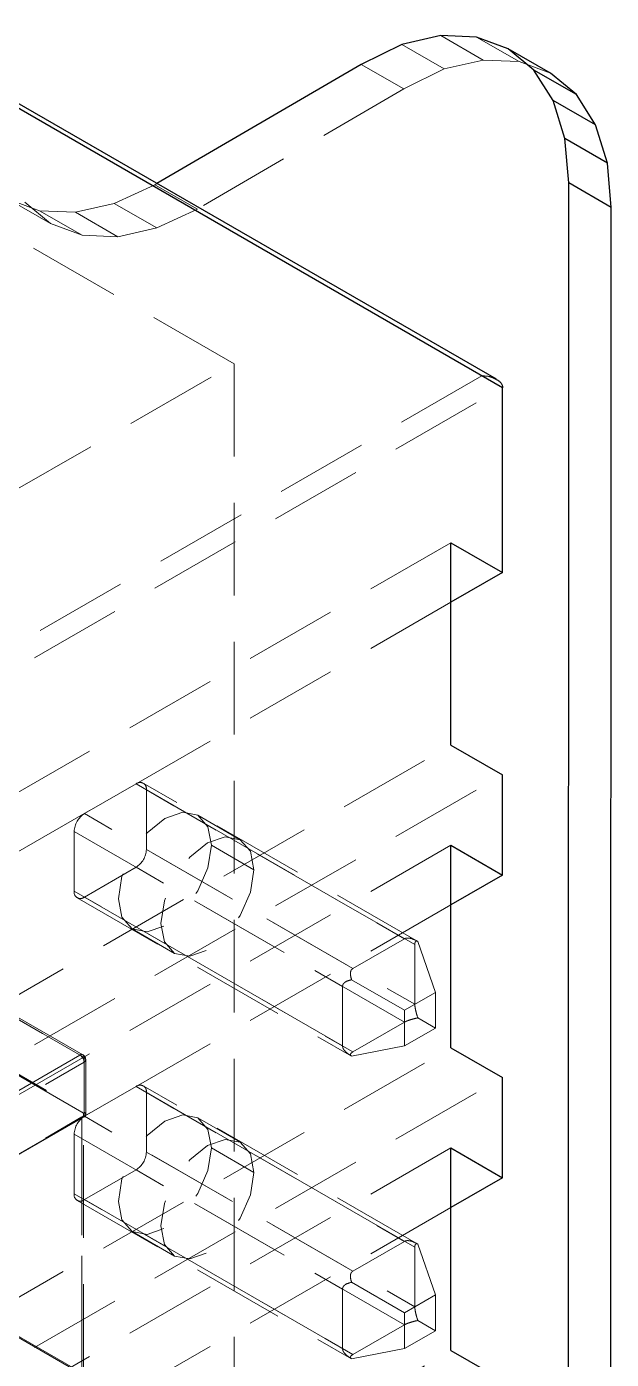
# Model space of a CAD drawing. Header units: millimetres. Extents: x 0 to 841, y 0 to 2287.
# Drawn here: x 636.73 to 644.74, y 266.16 to 284.42 of the extents above; entities that cross this region are included whole.
import ezdxf

# ---------------------------------------------------------------- set-up
doc = ezdxf.new("R2010")
doc.units = ezdxf.units.MM
doc.linetypes.add('HIDDEN', pattern=[1.905, 1.27, -0.635])

msp = doc.modelspace()

# ---------------------------------------------------------------- linework, layer by layer
at = {"color": 7, "linetype": 'HIDDEN', "lineweight": 18}
for p, q in [((633.212, 285.271), (642.97, 279.638)), ((642.988, 283.965), (642.406, 284.301)), ((643.479, 283.945), (642.897, 284.281)), ((642.455, 283.844), (641.873, 284.18)), ((641.9, 283.571), (641.318, 283.907)), ((642.988, 283.965), (642.455, 283.844)), ((643.479, 283.945), (642.988, 283.965)), ((643.91, 283.786), (643.479, 283.945)), ((642.455, 283.844), (641.9, 283.571)), ((639.576, 279.801), (633.141, 283.516)), ((641.9, 283.571), (639.072, 281.922)), ((638.49, 282.258), (637.935, 282.001)), ((638.519, 282.275), (638.49, 282.258)), ((639.072, 281.922), (638.49, 282.258)), ((636.911, 281.9), (636.48, 282.06)), ((637.062, 281.724), (636.48, 282.06)), ((637.062, 281.724), (636.709, 282.017)), ((637.402, 281.88), (636.911, 281.9)), ((637.493, 281.564), (636.911, 281.9)), ((637.935, 282.001), (637.402, 281.88)), ((637.984, 281.544), (637.402, 281.88)), ((638.517, 281.665), (637.935, 282.001)), ((639.072, 281.922), (638.517, 281.665)), ((637.493, 281.564), (637.062, 281.724)), ((637.984, 281.544), (637.493, 281.564)), ((638.517, 281.665), (637.984, 281.544)), ((633.212, 276.127), (639.576, 279.801)), ((639.576, 279.801), (639.576, 257.003)), ((642.97, 279.638), (635.192, 275.148)), ((635.192, 274.821), (643.253, 279.475)), ((642.546, 277.351), (634.485, 272.698)), ((642.546, 276.535), (635.192, 272.29)), ((634.485, 269.922), (642.546, 274.575)), ((635.192, 269.514), (643.253, 274.167)), ((638.232, 274.045), (637.525, 273.637)), ((638.232, 274.045), (641.909, 271.922)), ((642.092, 271.884), (638.332, 274.055)), ((642.051, 271.841), (638.374, 273.963)), ((638.374, 273.147), (638.374, 273.963)), ((641.202, 271.514), (637.525, 273.637)), ((639.66, 273.28), (639.078, 273.616)), ((637.384, 273.392), (637.384, 272.575)), ((637.384, 273.392), (641.061, 271.269)), ((642.546, 273.203), (634.485, 268.55)), ((638.374, 273.147), (642.051, 271.024)), ((639.847, 272.868), (639.265, 273.204)), ((637.525, 272.494), (638.232, 272.902)), ((641.909, 270.779), (638.232, 272.902)), ((641.061, 270.453), (637.384, 272.575)), ((642.546, 272.387), (635.192, 268.142)), ((637.425, 272.484), (641.185, 270.313)), ((637.525, 272.494), (641.202, 270.371)), ((638.178, 272.057), (638.76, 271.721)), ((641.909, 271.922), (641.202, 271.514)), ((642.051, 271.024), (642.051, 271.841)), ((642.092, 271.884), (642.334, 271.187)), ((641.061, 271.269), (641.061, 270.453)), ((641.185, 271.361), (641.909, 270.943)), ((635.852, 271.259), (637.464, 270.328)), ((637.504, 270.332), (635.892, 271.263)), ((637.52, 270.296), (635.908, 271.226)), ((641.909, 270.943), (642.334, 271.187)), ((642.334, 271.187), (642.334, 270.698)), ((641.909, 270.453), (641.909, 270.943)), ((641.202, 270.371), (641.909, 270.779)), ((642.334, 270.698), (642.092, 270.837)), ((642.334, 270.698), (641.909, 270.453)), ((634.485, 265.774), (642.546, 270.427)), ((635.908, 270.475), (637.52, 269.544)), ((637.492, 269.544), (635.908, 270.459)), ((641.909, 270.453), (641.185, 270.313)), ((637.464, 270.328), (635.286, 269.071)), ((635.342, 268.973), (637.52, 270.23)), ((637.52, 269.544), (637.52, 270.296)), ((637.52, 270.23), (637.52, 269.479)), ((637.544, 269.512), (637.544, 270.263)), ((635.192, 265.366), (643.253, 270.019)), ((638.232, 269.897), (637.525, 269.489)), ((638.232, 269.897), (641.909, 267.774)), ((642.092, 267.736), (638.332, 269.907)), ((642.051, 267.693), (638.374, 269.815)), ((638.374, 268.999), (638.374, 269.815)), ((635.342, 268.238), (637.492, 269.479)), ((637.52, 269.479), (635.342, 268.222)), ((637.492, 265.952), (637.492, 269.544)), ((637.492, 269.479), (637.492, 265.886)), ((637.515, 265.919), (637.515, 269.512)), ((641.202, 267.366), (637.525, 269.489)), ((639.66, 269.132), (639.078, 269.468)), ((637.384, 269.244), (637.384, 268.427)), ((637.384, 269.244), (641.061, 267.121)), ((642.546, 269.055), (634.485, 264.402)), ((638.374, 268.999), (642.051, 266.876)), ((639.847, 268.72), (639.265, 269.056)), ((637.525, 268.346), (638.232, 268.754)), ((641.909, 266.631), (638.232, 268.754)), ((641.061, 266.305), (637.384, 268.427)), ((637.525, 268.346), (641.202, 266.223)), ((642.546, 268.239), (635.192, 263.994)), ((637.425, 268.336), (641.185, 266.165)), ((638.178, 267.909), (638.76, 267.573)), ((641.909, 267.774), (641.202, 267.366)), ((642.051, 266.876), (642.051, 267.693)), ((642.092, 267.736), (642.334, 267.039)), ((641.061, 267.121), (641.061, 266.305)), ((641.185, 267.213), (641.909, 266.794)), ((637.52, 265.952), (635.908, 266.882)), ((641.909, 266.794), (642.334, 267.039)), ((642.334, 267.039), (642.334, 266.549)), ((637.492, 265.952), (635.908, 266.866)), ((641.909, 266.305), (641.909, 266.794)), ((641.202, 266.223), (641.909, 266.631)), ((642.334, 266.549), (641.909, 266.305)), ((642.334, 266.549), (642.092, 266.689)), ((634.485, 261.626), (642.546, 266.279)), ((641.909, 266.305), (641.185, 266.165))]:
    msp.add_line(p, q, dxfattribs=at)
at = {"color": 7, "linetype": 'Continuous', "lineweight": 25}
for p, q in [((643.168, 279.591), (633.312, 285.281)), ((643.253, 279.475), (633.353, 285.189)), ((642.406, 284.301), (641.873, 284.18)), ((642.897, 284.281), (642.406, 284.301)), ((643.328, 284.122), (642.897, 284.281)), ((641.873, 284.18), (641.318, 283.907)), ((643.681, 283.828), (643.328, 284.122)), ((643.91, 283.786), (643.328, 284.122)), ((641.318, 283.907), (638.519, 282.275)), ((643.944, 283.413), (643.681, 283.828)), ((644.263, 283.493), (643.681, 283.828)), ((644.263, 283.493), (643.91, 283.786)), ((644.106, 282.89), (643.944, 283.413)), ((644.526, 283.077), (643.944, 283.413)), ((644.526, 283.077), (644.263, 283.493)), ((644.688, 282.554), (644.526, 283.077)), ((644.16, 282.282), (644.106, 282.89)), ((644.688, 282.554), (644.106, 282.89)), ((644.742, 281.946), (644.688, 282.554)), ((644.147, 245.525), (644.16, 282.282)), ((644.742, 281.946), (644.16, 282.282)), ((644.729, 245.189), (644.742, 281.946)), ((643.253, 276.943), (643.253, 279.475)), ((642.546, 277.351), (643.253, 276.943)), ((642.546, 274.575), (642.546, 277.351)), ((643.253, 276.943), (642.546, 276.535)), ((642.546, 274.575), (643.253, 274.167)), ((643.253, 272.795), (643.253, 274.167)), ((642.546, 273.203), (643.253, 272.795)), ((642.546, 270.427), (642.546, 273.203)), ((643.253, 272.795), (642.546, 272.387)), ((642.546, 270.427), (643.253, 270.019)), ((643.253, 268.647), (643.253, 270.019)), ((642.546, 269.055), (643.253, 268.647)), ((642.546, 266.279), (642.546, 269.055)), ((643.253, 268.647), (642.546, 268.239)), ((642.546, 266.279), (643.253, 265.871))]:
    msp.add_line(p, q, dxfattribs=at)
at = {"color": 7, "linetype": 'HIDDEN', "lineweight": 18, "flags": 128}
for points in [[(639.265, 273.204), (639.216, 273.457), (639.078, 273.616), (638.872, 273.656), (638.628, 273.571), (638.385, 273.375), (638.178, 273.096), (638.04, 272.778), (637.992, 272.469), (638.04, 272.216), (638.178, 272.057), (638.385, 272.017), (638.628, 272.102), (638.872, 272.298), (639.078, 272.577), (639.216, 272.895), (639.265, 273.204)], [(639.847, 272.868), (639.798, 273.121), (639.66, 273.28), (639.454, 273.32), (639.21, 273.236), (638.967, 273.039), (638.76, 272.761), (638.622, 272.442), (638.574, 272.133), (638.622, 271.88), (638.76, 271.721), (638.967, 271.681), (639.21, 271.766), (639.454, 271.962), (639.66, 272.241), (639.798, 272.559), (639.847, 272.868)], [(639.265, 269.056), (639.216, 269.309), (639.078, 269.468), (638.872, 269.508), (638.628, 269.423), (638.385, 269.227), (638.178, 268.948), (638.04, 268.63), (637.992, 268.321), (638.04, 268.068), (638.178, 267.909), (638.385, 267.869), (638.628, 267.954), (638.872, 268.15), (639.078, 268.429), (639.216, 268.747), (639.265, 269.056)], [(639.847, 268.72), (639.798, 268.973), (639.66, 269.132), (639.454, 269.172), (639.21, 269.088), (638.967, 268.891), (638.76, 268.613), (638.622, 268.294), (638.574, 267.985), (638.622, 267.732), (638.76, 267.573), (638.967, 267.533), (639.21, 267.618), (639.454, 267.814), (639.66, 268.093), (639.798, 268.411), (639.847, 268.72)]]:
    msp.add_lwpolyline(points, dxfattribs=at)
at = {"color": 7, "linetype": 'HIDDEN', "lineweight": 18}
for centre, radius, start, end in [((638.288, 273.977), 0.0873, 350.786, 129.2033), ((637.691, 273.378), 0.307, 122.6055, 177.3945), ((638.067, 273.161), 0.307, 302.6055, 357.3945), ((637.47, 272.561), 0.0873, 170.786, 309.2033), ((637.486, 270.301), 0.0349, 350.786, 129.2033), ((637.398, 270.225), 0.123, 2.6055, 57.3945), ((637.464, 270.263), 0.08, 0, 60.0027), ((637.508, 270.263), 0.0349, 290.7834, 69.2166), ((638.288, 269.829), 0.0873, 350.786, 129.2033), ((637.691, 269.23), 0.307, 122.6055, 177.3945), ((637.48, 269.512), 0.0349, 290.7834, 69.2166), ((637.508, 269.512), 0.0349, 290.7834, 69.2166), ((638.067, 269.013), 0.307, 302.6055, 357.3945), ((637.47, 268.413), 0.0873, 170.786, 309.2033)]:
    msp.add_arc(centre, radius, start, end, dxfattribs=at)
for points, knots in [([(642.97, 279.638), (643.01, 279.636), (643.081, 279.633), (643.141, 279.601), (643.167, 279.588)], [0, 0, 0, 0, 0.563348, 1, 1, 1, 1]), ([(641.909, 271.922), (641.917, 271.926), (641.933, 271.932), (641.963, 271.933), (642.019, 271.923), (642.061, 271.901), (642.092, 271.884)], [0, 0, 0, 0, 0.144303, 0.302796, 0.48301, 1, 1, 1, 1]), ([(642.092, 271.884), (642.086, 271.887), (642.073, 271.893), (642.06, 271.885), (642.052, 271.868), (642.051, 271.849), (642.051, 271.841)], [0, 0, 0, 0, 0.3443631, 0.6363193, 0.8290937, 1, 1, 1, 1]), ([(641.185, 271.361), (641.179, 271.38), (641.168, 271.416), (641.168, 271.462), (641.179, 271.496), (641.195, 271.508), (641.202, 271.514)], [0, 0, 0, 0, 0.344363, 0.636319, 0.829094, 1, 1, 1, 1]), ([(641.061, 271.269), (641.062, 271.277), (641.064, 271.293), (641.079, 271.314), (641.115, 271.343), (641.155, 271.353), (641.185, 271.361)], [0, 0, 0, 0, 0.144303, 0.302796, 0.48301, 1, 1, 1, 1]), ([(642.051, 271.024), (642.051, 271.016), (642.052, 270.998), (642.057, 270.965), (642.069, 270.908), (642.082, 270.867), (642.092, 270.837)], [0, 0, 0, 0, 0.144303, 0.302796, 0.48301, 1, 1, 1, 1]), ([(642.092, 270.837), (642.072, 270.833), (642.034, 270.825), (641.98, 270.809), (641.938, 270.794), (641.918, 270.784), (641.909, 270.779)], [0, 0, 0, 0, 0.344363, 0.636319, 0.829094, 1, 1, 1, 1]), ([(641.185, 270.313), (641.165, 270.325), (641.129, 270.348), (641.088, 270.386), (641.065, 270.422), (641.062, 270.443), (641.061, 270.453)], [0, 0, 0, 0, 0.3443631, 0.6363193, 0.8290937, 1, 1, 1, 1]), ([(641.202, 270.371), (641.196, 270.367), (641.183, 270.359), (641.172, 270.347), (641.165, 270.329), (641.177, 270.32), (641.185, 270.313)], [0, 0, 0, 0, 0.144303, 0.302796, 0.48301, 1, 1, 1, 1]), ([(641.909, 267.774), (641.917, 267.778), (641.933, 267.784), (641.963, 267.785), (642.019, 267.775), (642.061, 267.753), (642.092, 267.736)], [0, 0, 0, 0, 0.144303, 0.3027957, 0.4830101, 1, 1, 1, 1]), ([(642.092, 267.736), (642.086, 267.739), (642.073, 267.745), (642.06, 267.737), (642.052, 267.72), (642.051, 267.701), (642.051, 267.693)], [0, 0, 0, 0, 0.344363, 0.636319, 0.829094, 1, 1, 1, 1]), ([(641.185, 267.213), (641.179, 267.232), (641.168, 267.268), (641.168, 267.314), (641.179, 267.348), (641.195, 267.36), (641.202, 267.366)], [0, 0, 0, 0, 0.344363, 0.636319, 0.829094, 1, 1, 1, 1]), ([(641.061, 267.121), (641.062, 267.129), (641.064, 267.145), (641.079, 267.166), (641.115, 267.195), (641.155, 267.205), (641.185, 267.213)], [0, 0, 0, 0, 0.144303, 0.3027957, 0.4830101, 1, 1, 1, 1]), ([(642.051, 266.876), (642.051, 266.868), (642.052, 266.85), (642.057, 266.817), (642.069, 266.76), (642.082, 266.719), (642.092, 266.689)], [0, 0, 0, 0, 0.144303, 0.3027957, 0.4830101, 1, 1, 1, 1]), ([(642.092, 266.689), (642.072, 266.685), (642.034, 266.677), (641.98, 266.661), (641.938, 266.646), (641.918, 266.636), (641.909, 266.631)], [0, 0, 0, 0, 0.344363, 0.636319, 0.829094, 1, 1, 1, 1]), ([(641.185, 266.165), (641.165, 266.177), (641.129, 266.2), (641.088, 266.238), (641.065, 266.274), (641.062, 266.295), (641.061, 266.305)], [0, 0, 0, 0, 0.344363, 0.636319, 0.829094, 1, 1, 1, 1]), ([(641.202, 266.223), (641.196, 266.219), (641.183, 266.211), (641.172, 266.199), (641.165, 266.181), (641.177, 266.172), (641.185, 266.165)], [0, 0, 0, 0, 0.144303, 0.302796, 0.48301, 1, 1, 1, 1])]:
    msp.add_open_spline(points, degree=3, knots=knots, dxfattribs=at)
at = {"color": 7, "linetype": 'Continuous', "lineweight": 25}
msp.add_open_spline([(643.167, 279.588), (643.174, 279.585), (643.198, 279.575), (643.225, 279.547), (643.249, 279.512), (643.252, 279.486), (643.253, 279.475)], degree=3, knots=[0, 0, 0, 0, 0.145995, 0.463622, 0.746437, 1, 1, 1, 1], dxfattribs=at)

doc.saveas('drawing.dxf')
